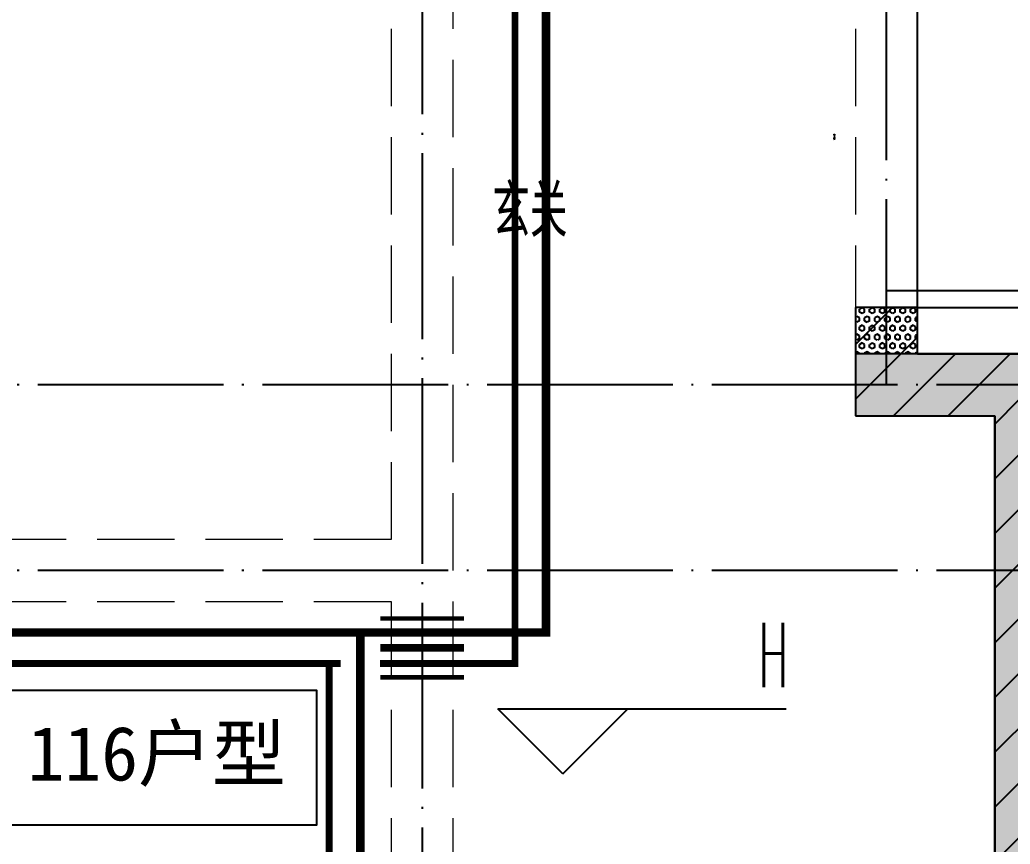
# Model space of a CAD drawing. Extents: x 27938 to 1507990, y 110129 to 923079.
# Drawn here: x 1209264 to 1212464, y 586240 to 588903 of the extents above; entities that cross this region are included whole.
import ezdxf

# ---------------------------------------------------------------- set-up
doc = ezdxf.new("R2010")
doc.units = 0
doc.header["$LTSCALE"] = 1000
doc.header["$MEASUREMENT"] = 0
doc.linetypes.add('DASH', pattern=[0.35, 0.25, -0.1])
doc.linetypes.add('DOTE', pattern=[2.42, 2, -0.2, 0.02, -0.2])
for name, color, linetype in [('----建筑底图', 8, 'Continuous'), ('COLUMN', 9, 'Continuous'), ('DIM_ELEV', 3, 'Continuous'), ('DOTE', 1, 'Continuous'), ('PIPE-不分区热给水', 5, 'RJ'), ('PIPE-不分区给水', 3, 'J'), ('PUB_HATCH', 8, 'Continuous'), ('PUB_TEXT', 4, 'Continuous'), ('VALVE_不分区给水', 7, 'Continuous'), ('WALL', 9, 'Continuous'), ('WINDOW', 4, 'Continuous'), ('WINDOW_TEXT', 7, 'Continuous'), ('保温', 6, 'Continuous')]:
    doc.layers.add(name, color=color, linetype=linetype)
doc.layers.add('S-L主梁线', color=4, linetype='DASH', plot=False)
doc.styles.add('_TCH_DIM', font='SIMPLEX.shx', dxfattribs={"width": 0.7, "bigfont": 'GBCBIG.shx'})
doc.styles.add('_TCH_WINDOW', font='SIMPLEX.shx', dxfattribs={"width": 0.7, "height": 3.5, "bigfont": 'GBCBIG.shx'})
doc.styles.get("Standard").update_dxf_attribs({"font": 'gbenor.shx', "bigfont": 'gbcbig.shx'})
doc.styles.add('黑体', font='simhei.ttf')
doc.linetypes.add('J', pattern='A,3,-0.2,["J",Standard,S=0.25,R=0,X=-0.1,Y=-0.115],-0.2', length=3.4)
doc.linetypes.add('RJ', pattern='A,3,-0.2,["RJ",Standard,S=0.25,R=0,X=-0.1,Y=-0.115],-0.35', length=3.55)
pattern_1 = [(45, (0, 89.76), (-88.3884, 88.3884), [])]

# ---------------------------------------------------------------- blocks, each defined once
blk = doc.blocks.new('GFDGFSDFGD')
at = {"layer": 'PUB_HATCH'}
blk.add_hatch(color=256, dxfattribs=at).paths.add_polyline_path([(431966.6, 370823.7), (431316.6, 370823.7), (431316.6, 370623.7), (431766.6, 370623.7), (431766.6, 368523.7), (432166.6, 368523.7), (432166.6, 368723.7), (431966.6, 368723.7)])
at = {"layer": 'COLUMN', "color": 6}
for p, q in [((431966.6, 370823.7), (431316.6, 370823.7)), ((431316.6, 370823.7), (431316.6, 370623.7)), ((431316.6, 370623.7), (431766.6, 370623.7)), ((431766.6, 370623.7), (431766.6, 368523.7))]:
    blk.add_line(p, q, dxfattribs=at)
blk = doc.blocks.new('GDFGDGRD')
at = {"layer": '保温', "linetype": 'Continuous', "ltscale": 10}
h = blk.add_hatch(dxfattribs=at)
h.set_pattern_fill('HEX', color=251, scale=10, angle=90, style=0)
h.set_pattern_definition([(90, (0, 0), (-16.49778, 1e-15), [9.525, -19.05]), (210, (0, 0), (8.24889, -14.2874966), [9.525, -19.05]), (150, (6e-16, 9.525), (-8.24889, -14.2874966), [9.525, -19.05])])
h.paths.add_polyline_path([(431316.6, 370823.7), (431516.6, 370823.7), (431516.7, 370973.7), (431316.7, 370973.7)])
blk = doc.blocks.new('$DorLib2D$00000001')
for p, q in [((0.45, 0.975), (0.5, 0.975)), ((0.45, 0), (0.45, 0.975)), ((0.5, 0), (0.5, 0.975)), ((0.5, 0), (0.45, 0))]:
    blk.add_line(p, q)
at = {"lineweight": 13}
blk.add_arc((0.475, 0), 0.975, 91.4693, 180, dxfattribs=at)
blk = doc.blocks.new('A$C149A4CC3')
at = {"layer": 'PUB_HATCH'}
h = blk.add_hatch(dxfattribs=at)
h.set_pattern_fill('普通砖', color=256, scale=50, style=0)
h.set_pattern_definition(pattern_1)
h.paths.add_polyline_path([(-14100, -18710.1), (-14100, -18560.1), (-14300, -18560.1), (-14300, -18910.1)])
h = blk.add_hatch(dxfattribs=at)
h.set_pattern_fill('普通砖', color=256, scale=50, style=0)
h.set_pattern_definition(pattern_1)
h.paths.add_polyline_path([(-14100, -18710.1), (-14300, -18910.1), (-13850, -18910.1), (-13750, -18843.4), (-13750, -18710.1)])
h = blk.add_hatch(dxfattribs=at)
h.set_pattern_fill('普通砖', color=256, scale=50, style=0)
h.set_pattern_definition(pattern_1)
h.paths.add_polyline_path([(-13750, -20876.8), (-13650, -20810.1), (-13650, -18910.1), (-13750, -18843.4), (-13850, -18910.1), (-13850, -20810.1)])
at = {"color": 8}
blk.add_lwpolyline([(-17047.1, -19796.4), (-16041.1, -19796.4), (-16041.1, -20232.4), (-17047.1, -20232.4)], close=True, dxfattribs=at)
at = {"layer": 'DIM_ELEV', "color": 8}
for p, q in [((-15245.1, -20067.3), (-15455.1, -19857.3)), ((-15455.1, -19857.3), (-14524.2, -19857.3)), ((-15245.1, -20067.3), (-15035.1, -19857.3))]:
    blk.add_line(p, q, dxfattribs=at)
at = {"layer": 'DOTE', "color": 169, "linetype": 'DOTE', "ltscale": 0.3}
for p, q in [((-15699.8, -16610.1), (-15700, -26899.5)), ((-14200, -18810.1), (-14200, -17210.1)), ((25039.9, -18810.1), (-25818.8, -18810.1)), ((25039.9, -19410.1), (-25818.8, -19410.1))]:
    blk.add_line(p, q, dxfattribs=at)
at = {"layer": 'WALL', "color": 8}
for p, q in [((-14100, -18560.1), (-14300, -18560.1)), ((-14300, -18560.1), (-14300, -18910.1)), ((-14100, -18710.1), (-14100, -18560.1)), ((-14100, -18710.1), (-13750, -18710.1)), ((-14300, -18910.1), (-13850, -18910.1)), ((-13850, -20810.1), (-13850, -18910.1))]:
    blk.add_line(p, q, dxfattribs=at)
at = {"layer": 'WINDOW', "color": 8}
blk.add_line((-14100, -18560.1), (-14100, -17460.1), dxfattribs=at)
at = {"color": 8}
for name in ['GFDGFSDFGD', 'GDFGDGRD']:
    blk.add_blockref(name, (-445616.6, -389533.8), dxfattribs=at)
at = {"layer": 'WINDOW', "color": 8}
ref = blk.add_blockref('$DorLib2D$00000001', (-14200, -18010.1), dxfattribs=dict(at, xscale=-1100, yscale=-1100, zscale=-1100, rotation=90.00000000947153))
ref.add_attrib('A', 'YFDM1122', (-14365.7, -18017.5), dxfattribs={"layer": 'WINDOW_TEXT', "color": 8, "ltscale": 0.5, "height": 4.25, "rotation": 90, "style": '_TCH_WINDOW', "width": 0.494118})
at = {"color": 8, "style": '黑体'}
blk.add_text('116户型', height=175, dxfattribs=at).set_placement((-16975, -20088.6))
at = {"layer": 'DIM_ELEV', "color": 8, "style": '_TCH_DIM', "width": 0.494118}
blk.add_text('H', height=208.2, dxfattribs=at).set_placement((-14613.8, -19787.2))
at = {"layer": 'PUB_TEXT', "color": 8}
blk.add_text('玄关', height=168.79, dxfattribs=at).set_placement((-15473.3, -18332.3))
blk = doc.blocks.new('A$C63B2058D')
at = {"layer": 'S-L主梁线', "color": 0, "linetype": 'DASH', "lineweight": 18}
for p, q in [((-2150, 3500.3), (-2150, 1500)), ((-1950, 1400), (-1950, 3500.3)), ((-650.1, 3500.3), (-650.1, 2100)), ((-450.1, 2100), (-450.1, 3500.3)), ((-2150, 1500), (-4750, 1500)), ((-1950, 0), (-1950, 1400)), ((-4850, 1300), (-2150, 1300)), ((-2150, 1300), (-2150, 0))]:
    blk.add_line(p, q, dxfattribs=at)
blk = doc.blocks.new('$VALVE$00000533')
at = {"ltscale": 0.5, "const_width": 25}
for points in [[(-225, 75), (225, 75)], [(-225, -75), (225, -75)]]:
    blk.add_lwpolyline(points, dxfattribs=at)

msp = doc.modelspace()

# ---------------------------------------------------------------- block references
at = {"layer": '----建筑底图'}
msp.add_blockref('A$C149A4CC3', (1226263.6, 606534.1), dxfattribs=at)

# ---------------------------------------------------------------- next in the draw order: hatches: boundary and pattern name
at = {"layer": 'PIPE-不分区热给水'}
for points in [[(1210863.6, 586824), (1210874.9, 586824), (1210874.9, 586812.7)], [(1210863.6, 586824), (1210863.6, 586812.7), (1210874.9, 586812.7)]]:
    msp.add_hatch(color=256, dxfattribs=at).paths.add_polyline_path(points)
at = {"layer": 'PIPE-不分区给水'}
for points in [[(1210963.6, 586924), (1210963.6, 586910.2), (1210977.4, 586910.2)], [(1210963.6, 586924), (1210977.4, 586924), (1210977.4, 586910.2)]]:
    msp.add_hatch(color=256, dxfattribs=at).paths.add_polyline_path(points)

# ---------------------------------------------------------------- next in the draw order: linework, layer by layer
at = {"layer": 'PIPE-不分区热给水', "ltscale": 0.25, "const_width": 22.5}
for points in [[(1210863.6, 586824), (1210863.6, 591023.6)], [(1210263.6, 582324.4), (1210263.6, 586824)]]:
    msp.add_lwpolyline(points, dxfattribs=at)
at = {"layer": 'PIPE-不分区热给水', "ltscale": 0.35, "const_width": 22.5}
for points in [[(1206363.6, 586824), (1210263.6, 586824)], [(1210263.6, 586824), (1210299.9, 586824)], [(1210427.4, 586824), (1210863.6, 586824)]]:
    msp.add_lwpolyline(points, dxfattribs=at)
at = {"layer": 'PIPE-不分区给水', "ltscale": 0.25, "const_width": 27.5}
for points in [[(1210963.6, 589024.2), (1210963.6, 586924)], [(1206424.9, 586924), (1210363.6, 586924)], [(1210363.6, 586924), (1210363.6, 582385.7)], [(1210363.6, 586924), (1210963.6, 586924)]]:
    msp.add_lwpolyline(points, dxfattribs=at)

# ---------------------------------------------------------------- next in the draw order: block references
at = {"layer": 'S-L主梁线', "color": 225, "linetype": 'ByBlock', "lineweight": 18}
msp.add_blockref('A$C63B2058D', (1212613.6, 585724), dxfattribs=at)
at = {"layer": 'VALVE_不分区给水', "xscale": -0.6, "yscale": -0.6, "zscale": 0.6, "rotation": 180.0000000072394}
for p in [(1210563.8, 586924), (1210563.8, 586824)]:
    msp.add_blockref('$VALVE$00000533', p, dxfattribs=at)

doc.saveas('drawing.dxf')
